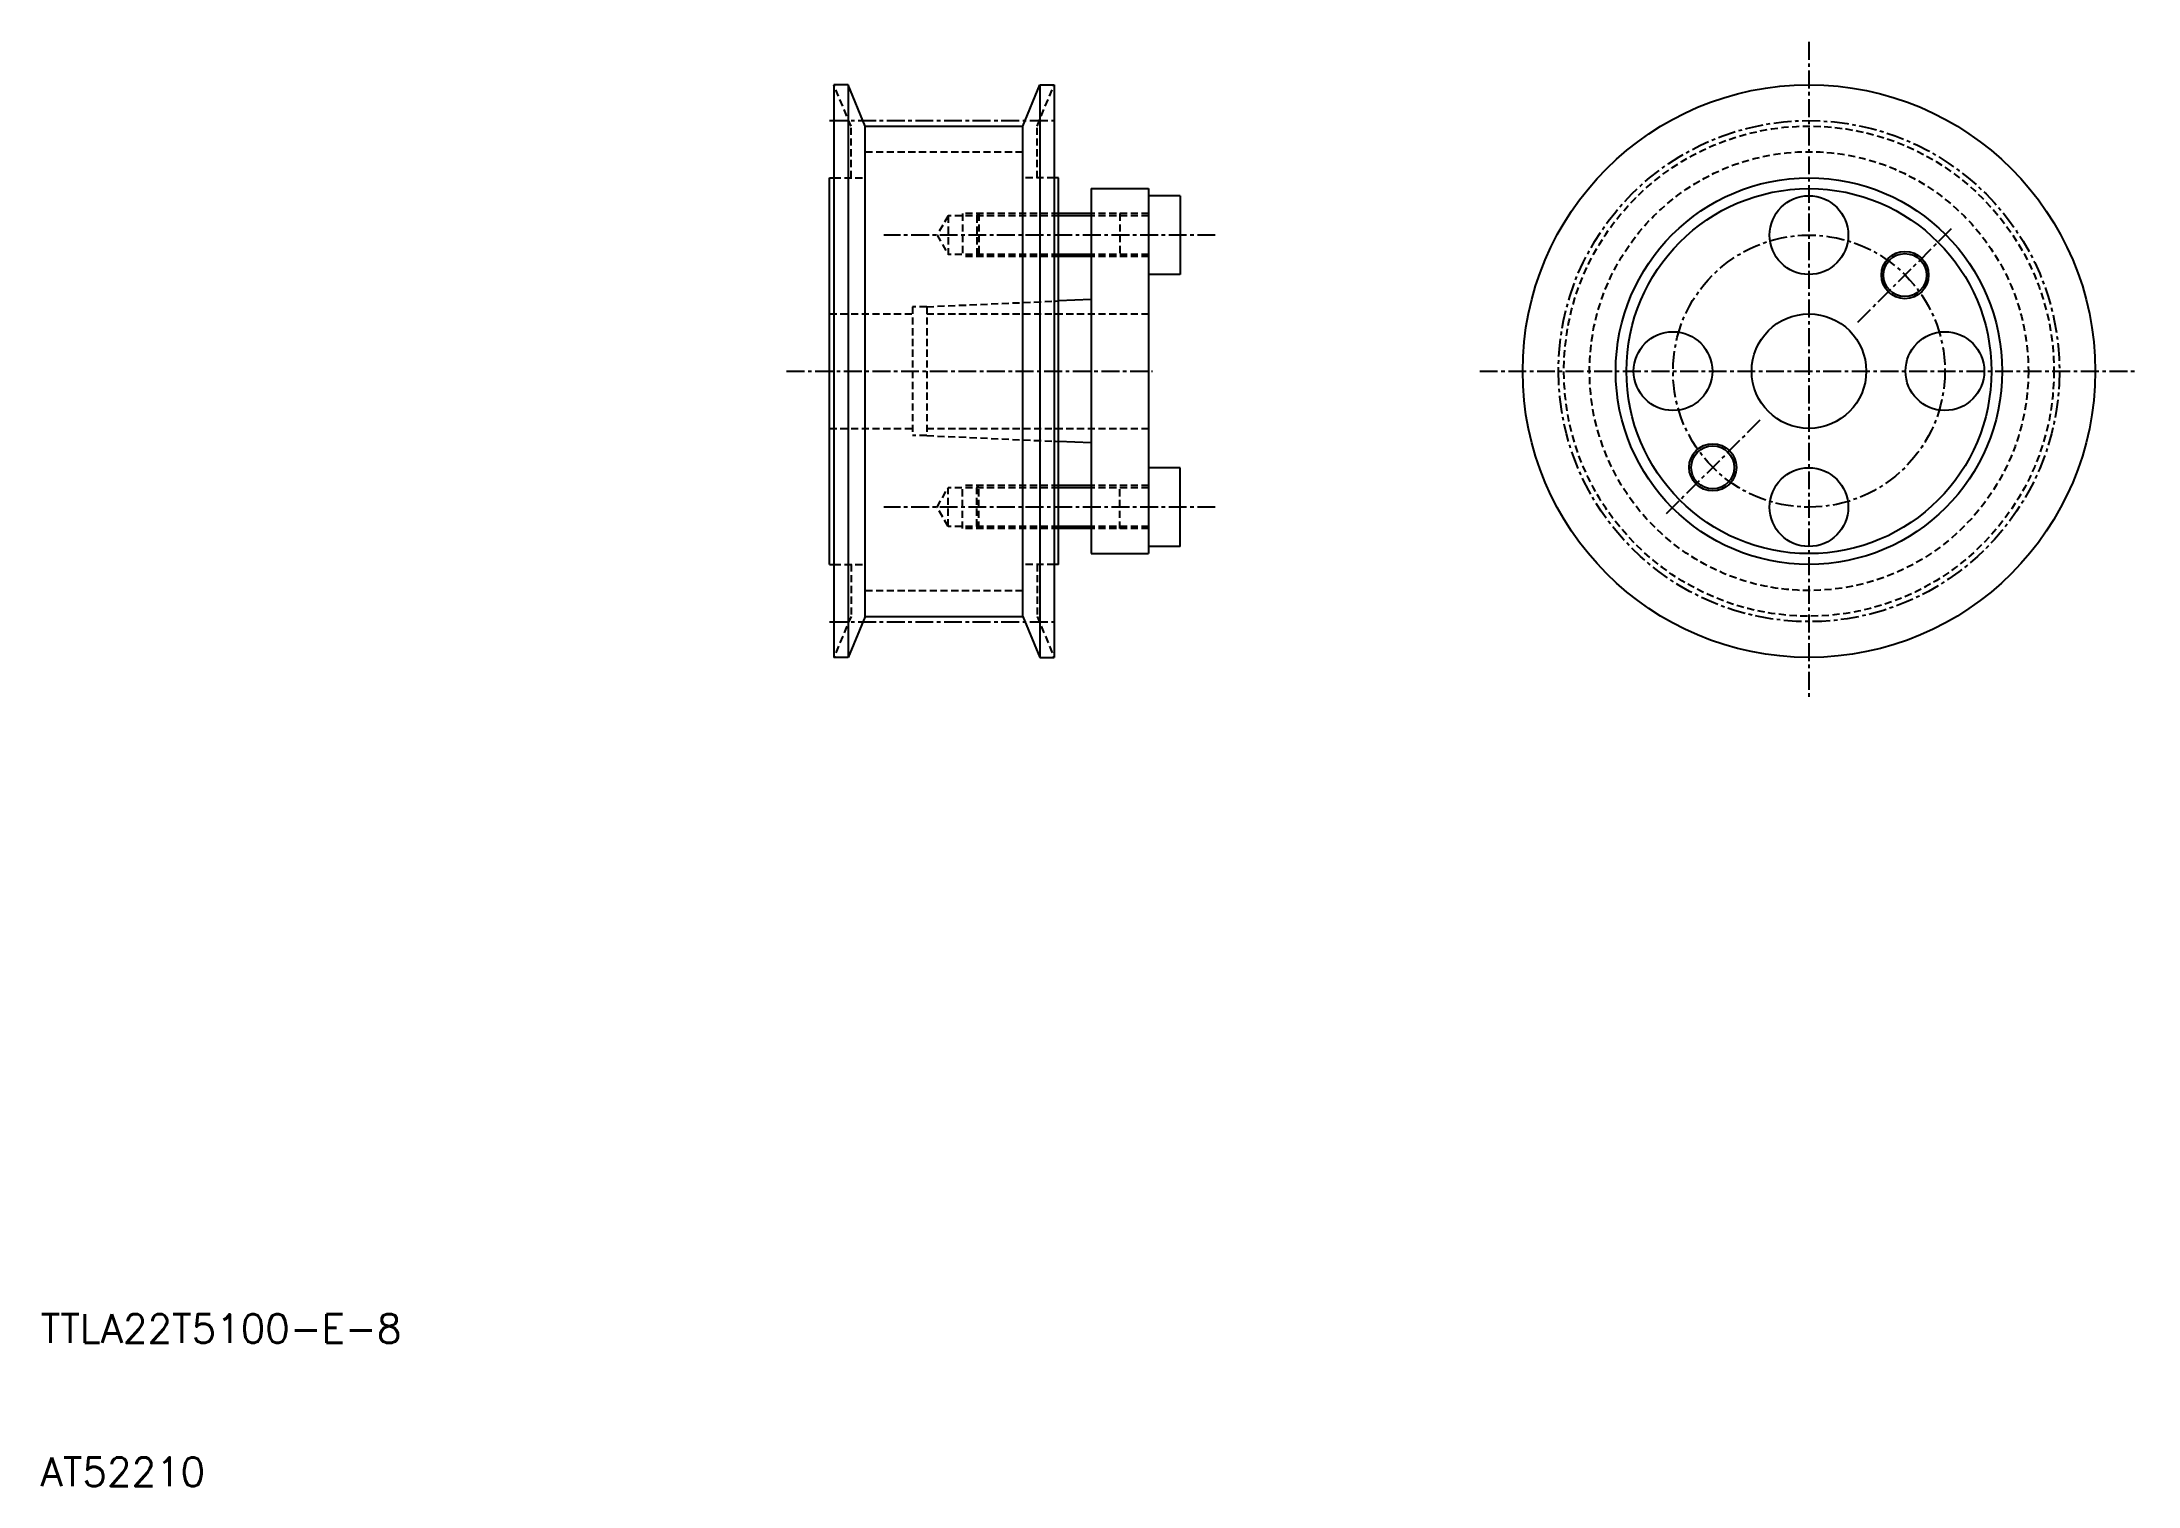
# Model space of a CAD drawing. Extents: x 94 to 240, y 100 to 201.
import ezdxf

# ---------------------------------------------------------------- set-up
doc = ezdxf.new("R2010")
doc.units = 0
doc.linetypes.add('CENTER', pattern=[2, 1.25, -0.25, 0.25, -0.25])
doc.linetypes.add('DASHED', pattern=[0.75, 0.5, -0.25])
doc.layers.get('0').update_dxf_attribs({"linetype": 'CONTINUOUS'})
doc.layers.add('CENTER', color=1, linetype='CENTER')
doc.styles.get("Standard").update_dxf_attribs({"font": 'txt.shx'})

msp = doc.modelspace()

# ---------------------------------------------------------------- linework, layer by layer
at = {"color": 7, "linetype": 'CONTINUOUS'}
for p, q in [((148.96, 197.87), (148.96, 157.87)), ((149.96, 197.87), (148.96, 197.87)), ((149.96, 197.87), (149.96, 157.87)), ((151.16, 194.99), (149.96, 197.87)), ((162.16, 194.99), (163.36, 197.87)), ((163.36, 197.87), (163.36, 157.87)), ((163.36, 197.87), (164.36, 197.87)), ((164.36, 197.87), (164.36, 157.87)), ((151.16, 194.99), (162.16, 194.99)), ((151.16, 160.74), (151.16, 194.99)), ((162.16, 160.74), (162.16, 194.99)), ((148.66, 164.37), (148.66, 191.37)), ((148.66, 191.37), (148.96, 191.37)), ((164.66, 191.37), (164.36, 191.37)), ((164.66, 164.37), (164.66, 191.37)), ((166.95, 190.62), (166.95, 165.12)), ((166.95, 190.62), (170.95, 190.62)), ((170.95, 190.62), (170.95, 165.12)), ((173.16, 190.12), (170.95, 190.12)), ((173.16, 190.12), (173.16, 184.62)), ((166.95, 188.87), (164.66, 188.87)), ((166.95, 185.87), (164.66, 185.87)), ((173.16, 184.62), (170.95, 184.62)), ((166.95, 182.87), (164.66, 182.77)), ((166.95, 172.87), (164.66, 172.96)), ((173.16, 171.12), (170.95, 171.12)), ((173.16, 165.62), (173.16, 171.12)), ((166.95, 169.87), (164.66, 169.87)), ((166.95, 166.87), (164.66, 166.87)), ((173.16, 165.62), (170.95, 165.62)), ((148.66, 164.37), (148.96, 164.37)), ((164.66, 164.37), (164.36, 164.37)), ((166.95, 165.12), (170.95, 165.12)), ((151.16, 160.74), (149.96, 157.87)), ((151.16, 160.74), (162.16, 160.74)), ((162.16, 160.74), (163.36, 157.87)), ((149.96, 157.87), (148.96, 157.87)), ((163.36, 157.87), (164.36, 157.87))]:
    msp.add_line(p, q, dxfattribs=at)
at = {"color": 3, "linetype": 'DASHED'}
for p, q in [((150.16, 194.99), (148.96, 197.87)), ((163.16, 194.99), (164.36, 197.87)), ((150.16, 191.37), (150.16, 194.99)), ((163.16, 191.37), (163.16, 194.99)), ((151.16, 193.19), (162.16, 193.19)), ((148.96, 191.37), (151.16, 191.37)), ((164.36, 191.37), (162.16, 191.37)), ((156.95, 188.72), (156.17, 187.37)), ((156.95, 188.72), (156.95, 186.02)), ((164.66, 188.72), (156.95, 188.72)), ((157.95, 188.87), (157.95, 185.87)), ((164.66, 188.87), (157.95, 188.87)), ((159.1, 188.87), (158.95, 188.72)), ((158.95, 188.72), (158.95, 186.02)), ((159.1, 188.87), (159.1, 185.87)), ((170.95, 188.87), (166.95, 188.87)), ((170.95, 188.72), (166.95, 188.72)), ((168.95, 188.87), (168.95, 185.87)), ((156.17, 187.37), (156.95, 186.02)), ((164.66, 186.02), (156.95, 186.02)), ((159.1, 185.87), (158.95, 186.02)), ((170.95, 186.02), (166.95, 186.02)), ((164.66, 185.87), (157.95, 185.87)), ((170.95, 185.87), (166.95, 185.87)), ((148.66, 181.87), (154.45, 181.87)), ((155.45, 182.37), (154.45, 182.37)), ((154.45, 182.37), (154.45, 173.37)), ((155.45, 182.37), (164.66, 182.77)), ((155.45, 182.37), (155.45, 173.37)), ((155.45, 181.87), (170.95, 181.87)), ((148.66, 173.87), (154.45, 173.87)), ((155.45, 173.37), (154.45, 173.37)), ((155.45, 173.87), (170.95, 173.87)), ((155.45, 173.37), (164.66, 172.96)), ((156.17, 168.37), (156.95, 169.72)), ((164.66, 169.72), (156.95, 169.72)), ((156.95, 167.02), (156.95, 169.72)), ((164.66, 169.87), (157.95, 169.87)), ((157.95, 166.87), (157.95, 169.87)), ((159.1, 169.87), (158.95, 169.72)), ((158.95, 167.02), (158.95, 169.72)), ((159.1, 166.87), (159.1, 169.87)), ((170.95, 169.87), (166.95, 169.87)), ((170.95, 169.72), (166.95, 169.72)), ((168.95, 166.87), (168.95, 169.87)), ((156.95, 167.02), (156.17, 168.37)), ((164.66, 167.02), (156.95, 167.02)), ((159.1, 166.87), (158.95, 167.02)), ((170.95, 167.02), (166.95, 167.02)), ((164.66, 166.87), (157.95, 166.87)), ((170.95, 166.87), (166.95, 166.87)), ((148.96, 164.37), (151.16, 164.37)), ((150.16, 164.37), (150.16, 160.74)), ((164.36, 164.37), (162.16, 164.37)), ((163.16, 164.37), (163.16, 160.74)), ((151.16, 162.54), (162.16, 162.54)), ((150.16, 160.74), (148.96, 157.87)), ((163.16, 160.74), (164.36, 157.87))]:
    msp.add_line(p, q, dxfattribs=at)
at = {"color": 3, "linetype": 'CONTINUOUS'}
for p, q in [((166.95, 188.72), (164.66, 188.72)), ((166.95, 186.02), (164.66, 186.02)), ((166.95, 169.72), (164.66, 169.72)), ((166.95, 167.02), (164.66, 167.02))]:
    msp.add_line(p, q, dxfattribs=at)
at = {"color": 7, "linetype": 'CONTINUOUS'}
for centre, radius in [((217.09, 177.87), 20), ((217.09, 177.87), 13.5), ((217.09, 177.87), 12.75), ((217.09, 187.37), 2.75), ((223.8, 184.58), 1.5), ((217.09, 177.87), 4), ((207.59, 177.87), 2.75), ((226.59, 177.87), 2.75), ((210.37, 171.15), 1.5), ((217.09, 168.37), 2.75)]:
    msp.add_circle(centre, radius, dxfattribs=at)
at = {"color": 3, "linetype": 'DASHED'}
for radius in [17.12, 15.33]:
    msp.add_circle((217.09, 177.87), radius, dxfattribs=at)
at = {"color": 3, "linetype": 'CONTINUOUS'}
for centre in [(223.8, 184.58), (210.37, 171.15)]:
    msp.add_circle(centre, 1.65, dxfattribs=at)
at = {"layer": 'CENTER', "color": 1, "linetype": 'CENTER'}
for p, q in [((217.09, 200.87), (217.09, 154.87)), ((148.66, 195.37), (164.66, 195.37)), ((220.51, 181.3), (227.09, 187.87)), ((175.61, 187.37), (152.45, 187.37)), ((145.66, 177.87), (171.23, 177.87)), ((194.09, 177.87), (240.09, 177.87)), ((213.66, 174.44), (207.08, 167.86)), ((175.61, 168.37), (152.45, 168.37)), ((148.66, 160.36), (164.66, 160.36))]:
    msp.add_line(p, q, dxfattribs=at)
for radius in [17.5, 9.5]:
    msp.add_circle((217.09, 177.87), radius, dxfattribs=at)

# ---------------------------------------------------------------- texts
at = {"color": 7, "linetype": 'CONTINUOUS'}
for s, p in [('TTLA22T5100-E-8', (93.55, 109.99)), ('AT52210', (93.55, 99.99))]:
    msp.add_text(s, height=2, dxfattribs=at).set_placement(p)

doc.saveas('drawing.dxf')
